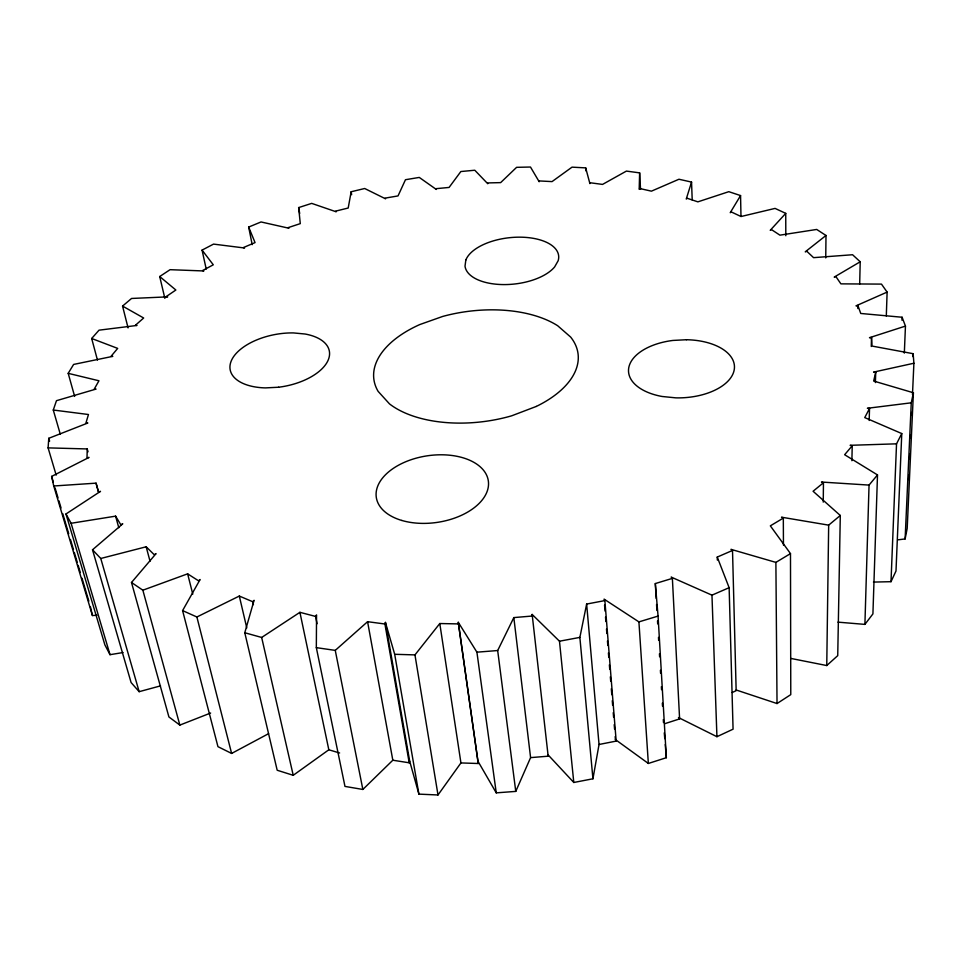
<?xml version="1.0" encoding="UTF-8"?>
<svg xmlns="http://www.w3.org/2000/svg" width="962" height="962" viewBox="0 0 962 962"><rect width="100%" height="100%" fill="white"/><g stroke="black" fill="none" stroke-linecap="round" stroke-linejoin="round"><path stroke-width="1.44" d="M409.211 762.794L384.92 624.001L385.437 622.414L409.68 761.158L409.211 762.794L392.821 760.221L362.854 789.453L344.973 786.411L316.33 647.642L316.546 614.898L315.572 616.426L317.075 623.761M825.745 257.912L825.997 235.474L816.702 229.449L779.917 235.161L771.62 229.69L770.237 230.315L785.738 213.372L775.071 208.405L741.017 216.522L731.409 212.001L730.242 212.686L740.56 195.575L728.811 191.678L697.871 201.852L687.205 198.28L686.255 199.026L691.546 182.083L678.944 179.245L651.43 191.161L639.91 188.552L639.189 189.322L639.634 172.871L626.406 171.092L602.549 184.415L590.403 182.792L589.898 183.586L585.678 167.881L572.029 167.147L552.044 181.602L539.442 180.94L539.165 181.722L530.483 167.027L516.606 167.328L500.649 182.624L487.782 182.924L487.734 183.706L474.783 170.238L460.846 171.537L449.086 187.434L436.123 188.672L436.291 189.43L419.276 177.429L405.471 179.714L398.027 195.923L385.161 198.112L385.546 198.821L364.682 188.504L351.166 191.751L348.196 208.02L335.582 211.135L336.183 211.796L311.688 203.379L298.653 207.576L300.288 223.629L288.119 227.633L288.937 228.234L261.039 221.957L248.677 227.068L252.188 244.661M823.244 502.116L823.46 482.732L821.464 482.046L869.047 485.088L877.5 474.927L844.636 454.725L852.224 445.779L850.119 445.31L896.536 443.831L901.767 433.561L864.742 417.592L869.528 408.525L867.375 408.285L911.267 402.813L913.407 392.761L873.664 381.036L875.721 372.138L873.58 372.102L913.9 363.239L913.142 353.691L872.029 346.067L871.512 337.566L869.48 337.698L905.458 326.094L902.091 317.244L860.749 313.468L857.9 305.555L855.988 305.856L887.12 292.099L881.469 284.103L840.896 283.862L835.966 276.671L834.21 277.092L860.208 261.784L852.572 254.738L813.575 257.66L806.829 251.298L805.254 251.828L825.997 235.474M790.908 658.441L826.755 665.548L828.667 525.144L840.295 515.476L813.082 491.257L823.46 482.732M840.295 515.476L837.734 655.639L826.755 665.548M851.887 460.714L852.224 445.779M248.677 227.068L255.05 242.604L243.53 247.499L244.552 248.004L213.54 244.107L202.068 250.108L213.287 264.803L202.621 270.538L203.848 270.959L170.07 269.685L159.704 276.527L175.854 290.019L166.27 296.549L167.689 296.861L131.553 298.46L122.559 306.084L143.663 318.001L135.414 325.264L137.013 325.445L99.026 330.17L91.679 338.492L117.689 348.4L111.039 356.301L112.807 356.349L73.617 364.43L68.194 373.34L98.954 380.772L94.18 389.189L96.068 389.069L56.469 400.685L53.283 410.028L88.468 414.514L85.846 423.304L87.843 423.003L48.773 438.299L48.1 447.883L87.217 448.941L87.013 457.9L89.045 457.407L51.623 476.406L53.74 485.99L92.436 615.536L96.897 615.259M857.827 308.549L857.9 305.555M859.679 284.067L860.208 261.784M869.179 420.466L869.528 408.525M871.259 346.488L871.512 337.566M837.974 622.149L864.91 624.386L869.047 485.088M875.396 382.575L875.721 372.138M877.5 474.927L872.919 613.9L864.91 624.386M886.303 315.993L887.12 292.099M873.46 582.082L891.004 581.685L896.536 443.831M901.971 320.226L902.091 317.244M904.328 353.114L905.458 326.094M901.767 433.561L895.995 571.019L891.004 581.685M913.01 356.661L913.142 353.691M897.702 539.862L905.122 538.936L911.267 402.813M908.609 479.521L908.813 475.06M909.559 458.658L909.763 454.184M910.509 437.782L910.641 434.8M911.531 415.416L911.663 412.433M912.481 394.552L913.9 363.239M913.407 392.761L907.19 528.427L905.122 538.936M409.68 761.158L418.903 794.131L437.999 794.973L460.93 762.926L478.246 763.515L458.285 622.306L476.911 652.176L496.248 792.856L515.764 791.401L530.591 757.623L513.828 617.592L532.503 616.005L532.154 614.441L559.475 641.209L573.797 782.479L592.941 778.787L599.037 744.48L586.64 604.064L604.87 600.589L616.173 741.101L599.037 744.48M478.246 763.515L458.285 622.306M592.941 778.787L579.87 637.397L586.64 604.064M339.622 752.993L328.824 749.783L293.23 775.3L277.188 770.249L244.781 632.743L254.076 600.312L252.741 601.731L253.415 604.629M515.764 791.401L497.679 650.54L513.828 617.592M268.59 733.669L231.614 753.438L217.953 746.668L182.588 610.605L200.096 579.521L198.485 580.783L187.626 573.833L142.857 590.199L131.493 582.479L156.06 553.619L154.221 554.701L146.164 546.789L100.769 558.477L92.52 549.783L122.775 523.821L120.803 524.711L115.596 516.149L71.104 523.28L65.981 513.973L100.505 491.354L98.473 492.051L96.044 483.152L53.74 485.99M437.999 794.973L414.959 654.894L439.79 623.532L458.177 623.905M316.33 647.642L335.257 650.384L367.58 621.692L384.92 624.001M244.781 632.743L261.664 637.457L299.916 612.325L315.572 616.426M736.122 689.97L777.031 703.547L790.776 694.624L790.487 553.607L770.346 525.841L783.321 518.097L783.453 545.117M732.238 692.508L736.158 690.68L732.515 550.444L730.976 549.338L775.889 562.385L790.487 553.607M182.588 610.605L196.885 616.991L239.31 596.055L252.741 601.731M664.91 723.64L679.605 718.915L678.475 717.556L716.931 736.7L733.068 729.184L729.136 587.686L717.255 557.07L732.515 550.444M679.605 718.915L672.378 578.378L671.175 577.08L711.964 595.153L729.136 587.686M131.493 582.479L168.915 716.955L179.858 725.095L210.642 713.022M615.175 736.603L615.415 739.586L648.352 763.455L666.341 757.707L658.068 616.089L655.314 583.561L672.378 578.378M604.87 600.589L604.076 599.134L638.912 621.885L658.068 616.089M92.52 549.783L131.097 682.539L139.153 691.678L160.522 685.87M559.475 641.209L579.87 637.397M65.981 513.973L104.894 644.913L110.017 654.689L123.076 652.537M530.591 757.623L548.172 756.192L532.154 614.441M476.911 652.176L497.679 650.54M385.437 622.414L394.697 654.292L414.959 654.894M828.667 525.144L781.517 517.195L783.321 518.097M573.797 782.479L547.823 754.593L548.172 756.192M478.33 761.868L496.248 792.856M615.415 739.586L616.173 741.101M51.623 476.406L53.331 482.142M55.038 487.878L58.045 497.919M58.898 500.781L61.039 507.96M62.746 513.696L68.735 533.766M70.454 539.502L73.449 549.542M74.302 552.416L77.297 562.457M78.15 565.319L80.291 572.486M82.01 578.234L88.853 601.178M48.773 438.299L49.615 441.161M71.104 523.28L110.017 654.689M48.1 447.883L56.181 475.132M53.283 410.028L60.329 434.331M100.769 558.477L139.153 691.678M87.217 448.941L88.035 451.815M96.044 483.152L98.485 491.81M68.194 373.34L74.651 396.404M115.596 516.149L118.795 527.729M142.857 590.199L179.858 725.095M146.164 546.789L150.048 561.267M91.679 338.492L97.451 360.077M187.626 573.833L192.773 594.119M196.885 616.991L231.614 753.438M122.559 306.084L128.066 327.91M159.704 276.527L164.863 298.364M239.31 596.055L246.777 627.933M261.664 637.457L293.23 775.3M90.464 606.914L92.436 615.536M202.068 250.108L206.217 269.083M299.916 612.325L328.824 749.783M335.257 650.384L362.854 789.453M367.58 621.692L392.821 760.221M298.653 207.576L299.711 213.48M394.697 654.292L418.903 794.131M351.166 191.751L351.635 194.697M439.79 623.532L460.93 762.926M664.285 732.852L664.766 738.696M665.247 744.54L666.341 757.707M604.557 605.11L605.038 611.086M605.519 617.063L605.88 621.548M606.493 629.016L606.854 633.501M607.455 640.969L607.816 645.454M608.417 652.921L608.778 657.407M609.379 664.874L609.74 669.36M610.353 676.827L610.714 681.312M611.315 688.78L611.796 694.756M612.277 700.733L612.638 705.218M613.239 712.686L613.6 717.171M614.213 724.651L614.574 729.124M585.678 167.881L585.906 170.863M638.912 621.885L648.352 763.455M655.314 583.561L656.192 598.508M656.553 604.485L656.902 610.473M657.515 620.935L657.683 623.917M658.477 637.373L658.657 640.367M659.439 653.823L659.619 656.806M660.413 670.261L660.581 673.256M661.375 686.7L661.555 689.694M662.337 703.15L662.517 706.144M663.311 719.588L663.479 722.582M639.634 172.871L640.536 189.225M691.546 182.083L692.207 199.904M711.964 595.153L716.931 736.7M717.255 557.07L717.351 560.064M740.56 195.575L740.981 216.378M775.889 562.385L777.031 703.547M785.738 213.372L785.81 235.726M465.836 260.005L465.019 266.149A47.102 23.304 -6.2 0 0 503.487 284.584A47.102 23.304 -6.2 0 0 554.629 266.943L558.14 260.75A47.102 23.304 -6.2 0 0 520.081 237.169A47.102 23.304 -6.2 0 0 465.836 260.005M536.303 406.433L511.736 415.788A102.886 55.652 -7 0 1 389.49 403.884L378.114 391.354A102.886 55.652 -7 0 1 419.709 324.591L442.664 316.45A102.886 55.652 -7 0 1 557.671 325.733L570.634 337.049A102.886 55.652 -7 0 1 536.303 406.433M686.423 339.73L672.931 340.44A53.018 29.004 -2.8 0 0 628.799 367.532A53.018 29.004 -2.8 0 0 662.145 396.488L675.877 397.859A53.018 29.004 -2.8 0 0 734.198 369.901A53.018 29.004 -2.8 0 0 686.423 339.73M278.607 387.229L265.464 387.902A50.457 26.323 -10.7 0 1 231.95 359.415A50.457 26.323 -10.7 0 1 293.47 332.924L305.17 334.03A50.457 26.323 -10.7 0 1 327.645 361.255A50.457 26.323 -10.7 0 1 278.607 387.229M401.803 520.454A56.626 33.658 -8.4 0 0 488.468 485.449A56.626 33.658 -8.4 0 0 406.661 461.363A56.626 33.658 -8.4 0 0 401.803 520.454"/></g></svg>
